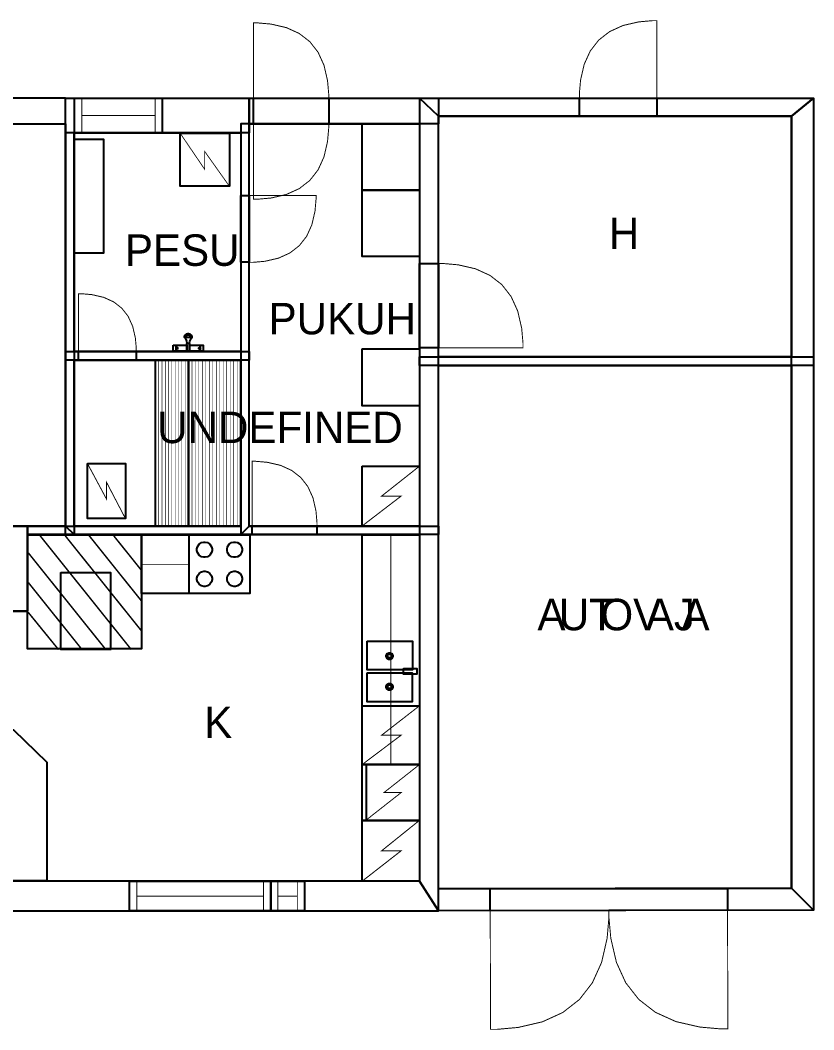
# Model space of a CAD drawing. Extents: x 3 to 19.7, y 0 to 11.
# Drawn here: x 11.05 to 19.71, y 0 to 11.03 of the extents above; entities that cross this region are included whole.
import ezdxf

# ---------------------------------------------------------------- set-up
doc = ezdxf.new("R2010")
doc.units = 0
doc.layers.get('0').update_dxf_attribs({"linetype": 'CONTINUOUS'})

msp = doc.modelspace()

# ---------------------------------------------------------------- linework, layer by layer
at = {"color": 0}
for points, const_width in [([(17.1519, 10.1802), (17.1519, 10.2298), (17.1651, 10.3788), (17.2049, 10.5508), (17.2711, 10.6963), (17.3637, 10.8154), (17.4828, 10.908), (17.6283, 10.9742), (17.8004, 11.0139), (17.9493, 11.0271), (17.999, 11.0271), (17.999, 10.1802), (17.1519, 10.1802)], 0.01042), ([(14.4147, 10.1802), (14.4147, 10.2284), (14.4019, 10.3729), (14.3633, 10.54), (14.2992, 10.6814), (14.2092, 10.797), (14.0935, 10.8869), (13.9521, 10.9512), (13.7851, 10.9898), (13.6406, 11.0026), (13.5924, 11.0026), (13.5924, 10.1802), (14.4147, 10.1802)], 0.01042), ([(11.5422, 10.1802), (3.0204, 10.1802), (3.34332, 9.89893), (11.5422, 9.89893), (11.5422, 10.1802)], 0.00208), ([(11.5422, 10.1802), (13.5474, 10.1802), (13.5474, 9.8004), (11.5422, 9.8004), (11.5422, 10.1802)], 0.00208), ([(11.5422, 5.50526), (11.5422, 10.1802), (11.636, 10.1802), (11.636, 5.41151), (11.5422, 5.50526)], 0.00208), ([(11.6406, 10.1802), (12.5976, 10.1802), (12.5976, 9.8004), (11.6406, 9.8004), (11.6406, 10.1802)], 0.01042), ([(11.6406, 10.1802), (12.5976, 10.1802), (12.5976, 9.8004), (11.6406, 9.8004), (11.6406, 10.1802)], 0.01042), ([(13.5474, 10.1802), (15.6136, 10.1802), (15.6136, 9.89893), (13.5474, 9.89893), (13.5474, 10.1802)], 0.00208), ([(13.5924, 10.1802), (14.4147, 10.1802), (14.4147, 9.89893), (13.5924, 9.89893), (13.5924, 10.1802)], 0.01042), ([(13.5924, 10.1802), (14.4147, 10.1802), (14.4147, 9.89893), (13.5924, 9.89893), (13.5924, 10.1802)], 0.01042), ([(15.4057, 10.1802), (19.709, 10.1802), (19.4694, 9.98226), (15.6136, 9.98226), (15.4057, 10.1802)], 0.00208), ([(15.6136, 1.30132), (15.6136, 9.98226), (15.4057, 10.1802), (15.4057, 1.62424), (15.6136, 1.30132)], 0.00208), ([(17.1519, 10.1802), (17.999, 10.1802), (17.999, 9.98226), (17.1519, 9.98226), (17.1519, 10.1802)], 0.01042), ([(17.1519, 10.1802), (17.999, 10.1802), (17.999, 9.98226), (17.1519, 9.98226), (17.1519, 10.1802)], 0.01042), ([(19.709, 10.1802), (19.709, 1.3087), (19.4694, 1.5479), (19.4694, 9.98226), (19.709, 10.1802)], 0.00208), ([(13.5474, 5.50526), (13.5474, 9.89893), (13.4537, 9.89893), (13.4537, 5.41151), (13.5474, 5.50526)], 0.00208), ([(14.4147, 9.89893), (14.4147, 9.85075), (14.4019, 9.70622), (14.3633, 9.53917), (14.2992, 9.39779), (14.2092, 9.28217), (14.0935, 9.19222), (13.9521, 9.12799), (13.7851, 9.08942), (13.6406, 9.07656), (13.5924, 9.07656), (13.5924, 9.89893), (14.4147, 9.89893)], 0.01042), ([(14.7807, 9.89899), (14.7807, 9.17393), (15.4057, 9.17393), (15.4057, 9.89899), (14.7807, 9.89899)], 0.01042), ([(11.6374, 9.73112), (11.6374, 8.4879), (11.9539, 8.4879), (11.9539, 9.73112), (11.6374, 9.73112)], 0.01042), ([(12.7912, 9.79958), (13.33, 9.79958), (13.33, 9.21875), (12.7912, 9.21875), (12.7912, 9.79958)], 0.00898), ([(14.7807, 9.17399), (14.7807, 8.449), (15.4057, 8.449), (15.4057, 9.17399), (14.7807, 9.17399)], 0.01042), ([(13.4537, 9.11567), (13.5474, 9.11567), (13.5474, 8.38672), (13.4537, 8.38672), (13.4537, 9.11567)], 0.01042), ([(13.4537, 9.11567), (13.5474, 9.11567), (13.5474, 8.38672), (13.4537, 8.38672), (13.4537, 9.11567)], 0.01042), ([(13.5474, 8.38672), (13.5901, 8.38672), (13.7182, 8.39811), (13.8663, 8.43229), (13.9915, 8.48926), (14.094, 8.56901), (14.1739, 8.6715), (14.2308, 8.79676), (14.265, 8.94488), (14.2764, 9.07297), (14.2764, 9.11567), (13.5474, 9.11567), (13.5474, 8.38672)], 0.01042), ([(15.4057, 8.37369), (15.6136, 8.37369), (15.6136, 7.45101), (15.4057, 7.45101), (15.4057, 8.37369)], 0.01042), ([(15.4057, 8.37369), (15.6136, 8.37369), (15.6136, 7.45101), (15.4057, 7.45101), (15.4057, 8.37369)], 0.01042), ([(15.6136, 8.37369), (15.6676, 8.37369), (15.8299, 8.35932), (16.0174, 8.31608), (16.1758, 8.24397), (16.3057, 8.14307), (16.4065, 8.01329), (16.4786, 7.85471), (16.5219, 7.66732), (16.5364, 7.5051), (16.5364, 7.45101), (15.6136, 7.45101), (15.6136, 8.37369)], 0.01042), ([(12.3135, 7.41129), (12.3135, 7.44835), (12.3036, 7.55951), (12.274, 7.68793), (12.2246, 7.7966), (12.1555, 7.88547), (12.0666, 7.95464), (11.9579, 8.00401), (11.8295, 8.03364), (11.7184, 8.04351), (11.6814, 8.04351), (11.6814, 7.41129), (12.3135, 7.41129)], 0.01042), ([(12.8945, 7.4165), (12.8664, 7.4165), (12.8664, 7.49983), (12.8734, 7.49983), (12.8892, 7.49983), (12.8945, 7.49983), (12.8945, 7.479), (12.8945, 7.43212), (12.8945, 7.4165)], 0.01042), ([(11.5422, 7.41129), (13.5474, 7.41129), (13.5474, 7.31754), (11.5422, 7.31754), (11.5422, 7.41129)], 0.00208), ([(11.6814, 7.41129), (12.3135, 7.41129), (12.3135, 7.31754), (11.6814, 7.31754), (11.6814, 7.41129)], 0.01042), ([(11.6814, 7.41129), (12.3135, 7.41129), (12.3135, 7.31754), (11.6814, 7.31754), (11.6814, 7.41129)], 0.01042), ([(12.7153, 7.48004), (12.7507, 7.48004), (12.7507, 7.4165), (12.7153, 7.4165), (12.7153, 7.48004)], 0.01042), ([(12.7507, 7.44879), (12.7539, 7.4476), (12.7636, 7.44374), (12.7663, 7.44254), (12.7663, 7.44254), (12.7663, 7.44401), (12.7663, 7.44829), (12.7663, 7.45258), (12.7663, 7.454), (12.7663, 7.454), (12.7639, 7.45335), (12.754, 7.44997), (12.7507, 7.44879)], 0.01042), ([(12.7497, 7.48004), (12.8664, 7.48004), (12.8664, 7.4165), (12.7497, 7.4165), (12.7497, 7.48004)], 0.01042), ([(12.8945, 7.48004), (13.0111, 7.48004), (13.0111, 7.4165), (12.8945, 7.4165), (12.8945, 7.48004)], 0.01042), ([(13.0111, 7.44879), (13.0079, 7.4476), (12.9982, 7.44374), (12.9955, 7.44254), (12.9955, 7.44254), (12.9955, 7.44401), (12.9955, 7.44829), (12.9955, 7.45258), (12.9955, 7.454), (12.9955, 7.454), (12.9978, 7.45335), (13.0078, 7.44997), (13.0111, 7.44879)], 0.01042), ([(13.0111, 7.48004), (13.0445, 7.48004), (13.0445, 7.4165), (13.0111, 7.4165), (13.0111, 7.48004)], 0.01042), ([(14.7801, 7.44314), (14.7801, 6.81814), (15.4051, 6.81814), (15.4051, 7.44314), (14.7801, 7.44314)], 0.01042), ([(12.5221, 7.31754), (12.5221, 5.50168), (12.8833, 5.50168), (12.8833, 7.31754), (12.5221, 7.31754)], 0.01042), ([(12.8839, 7.31754), (12.8839, 5.50054), (13.4523, 5.50054), (13.4523, 7.31754), (12.8839, 7.31754)], 0.01042), ([(15.4057, 7.35286), (19.709, 7.35286), (19.709, 7.25911), (15.4057, 7.25911), (15.4057, 7.35286)], 0.00208), ([(11.7799, 6.18924), (11.7799, 5.58637), (12.1955, 5.58637), (12.1955, 6.18924), (11.7799, 6.18924)], 0.01005), ([(14.2867, 5.50526), (14.2867, 5.54676), (14.2756, 5.67111), (14.2425, 5.81478), (14.1872, 5.93636), (14.1099, 6.03586), (14.0103, 6.11322), (13.8887, 6.16851), (13.7451, 6.20167), (13.6207, 6.21268), (13.5793, 6.21268), (13.5793, 5.50526), (14.2867, 5.50526)], 0.01042), ([(14.7801, 6.15881), (14.7801, 5.50521), (15.4051, 5.50521), (15.4051, 6.15881), (14.7801, 6.15881)], 0.01089), ([(10.6139, 5.50526), (11.125, 5.50526), (11.125, 4.57362), (10.6139, 4.57362), (10.6139, 5.50526)], 0.00208), ([(11.1251, 5.40924), (12.3701, 5.40924), (12.3701, 4.16536), (11.1251, 4.16536), (11.1251, 5.40924)], 0.0166), ([(11.125, 5.50526), (11.5422, 5.50526), (11.636, 5.41151), (11.125, 5.41151), (11.125, 5.50526)], 0.00208), ([(11.5422, 5.50526), (13.4537, 5.50526), (13.4537, 5.41151), (11.5422, 5.41151), (11.5422, 5.50526)], 0.00208), ([(12.37, 5.41064), (13.553, 5.41064), (13.553, 4.76828), (12.37, 4.76828), (12.37, 5.41064)], 0.01042), ([(12.37, 5.41064), (12.8937, 5.41064), (12.8937, 5.08703), (12.37, 5.08703), (12.37, 5.41064)], 0.01042), ([(12.8921, 5.40913), (13.5519, 5.40913), (13.5519, 4.7685), (12.8921, 4.7685), (12.8921, 5.40913)], 0.01042), ([(13.5474, 5.50526), (15.6136, 5.50526), (15.6136, 5.41151), (13.4537, 5.41151), (13.5474, 5.50526)], 0.00208), ([(13.5793, 5.50526), (14.2867, 5.50526), (14.2867, 5.41151), (13.5793, 5.41151), (13.5793, 5.50526)], 0.01042), ([(13.5793, 5.50526), (14.2867, 5.50526), (14.2867, 5.41151), (13.5793, 5.41151), (13.5793, 5.50526)], 0.01042), ([(14.7807, 5.40858), (14.7807, 2.89887), (15.4057, 2.89887), (15.4057, 5.40858), (14.7807, 5.40858)], 0.01042), ([(15.0932, 5.41146), (15.0932, 2.89681), (15.4057, 2.89681), (15.4057, 5.41146), (15.0932, 5.41146)], 0.01042), ([(13.1423, 5.2475), (13.1423, 5.23942), (13.1357, 5.21506), (13.1179, 5.18858), (13.0914, 5.17074), (13.0671, 5.16417), (13.059, 5.16417), (13.0508, 5.16417), (13.0265, 5.17074), (13.0001, 5.18858), (12.9822, 5.21506), (12.9756, 5.23942), (12.9756, 5.2475), (12.9756, 5.25564), (12.9822, 5.27994), (13.0001, 5.30643), (13.0265, 5.32433), (13.0508, 5.33083), (13.059, 5.33083), (13.0671, 5.33083), (13.0914, 5.32433), (13.1179, 5.30643), (13.1357, 5.27994), (13.1423, 5.25564), (13.1423, 5.2475)], 0.01042), ([(13.4709, 5.2475), (13.4709, 5.23942), (13.4643, 5.21506), (13.4465, 5.18858), (13.42, 5.17074), (13.3956, 5.16417), (13.3875, 5.16417), (13.3794, 5.16417), (13.3551, 5.17074), (13.3286, 5.18858), (13.3107, 5.21506), (13.3042, 5.23942), (13.3042, 5.2475), (13.3042, 5.25564), (13.3107, 5.27994), (13.3286, 5.30643), (13.3551, 5.32433), (13.3794, 5.33083), (13.3875, 5.33083), (13.3956, 5.33083), (13.42, 5.32433), (13.4465, 5.30643), (13.4643, 5.27994), (13.4709, 5.25564), (13.4709, 5.2475)], 0.01042), ([(11.4911, 4.99625), (12.0318, 4.99625), (12.0318, 4.155), (11.4911, 4.155), (11.4911, 4.99625)], 0.0166), ([(13.1423, 4.92817), (13.1423, 4.92008), (13.1357, 4.89578), (13.1179, 4.86925), (13.0914, 4.8514), (13.0671, 4.84483), (13.059, 4.84483), (13.0508, 4.84483), (13.0265, 4.8514), (13.0001, 4.86925), (12.9822, 4.89578), (12.9756, 4.92008), (12.9756, 4.92817), (12.9756, 4.93631), (12.9822, 4.96061), (13.0001, 4.98708), (13.0265, 5.00499), (13.0508, 5.0115), (13.059, 5.0115), (13.0671, 5.0115), (13.0914, 5.00499), (13.1179, 4.98708), (13.1357, 4.96061), (13.1423, 4.93631), (13.1423, 4.92817)], 0.01042), ([(13.4709, 4.92817), (13.4709, 4.92008), (13.4643, 4.89578), (13.4465, 4.86925), (13.42, 4.8514), (13.3956, 4.84483), (13.3875, 4.84483), (13.3794, 4.84483), (13.3551, 4.8514), (13.3286, 4.86925), (13.3107, 4.89578), (13.3042, 4.92008), (13.3042, 4.92817), (13.3042, 4.93631), (13.3107, 4.96061), (13.3286, 4.98708), (13.3551, 5.00499), (13.3794, 5.0115), (13.3875, 5.0115), (13.3956, 5.0115), (13.42, 5.00499), (13.4465, 4.98708), (13.4643, 4.96061), (13.4709, 4.93631), (13.4709, 4.92817)], 0.01042), ([(14.8361, 4.24724), (14.8361, 3.93349), (15.3289, 3.93349), (15.3289, 4.24724), (14.8361, 4.24724)], 0.01042), ([(15.0793, 4.04893), (15.0728, 4.04893), (15.0535, 4.05963), (15.0428, 4.079), (15.0428, 4.08539), (15.0428, 4.09185), (15.0535, 4.11122), (15.0728, 4.12185), (15.0793, 4.12185), (15.0857, 4.12185), (15.105, 4.11122), (15.1157, 4.09185), (15.1157, 4.08539), (15.1157, 4.079), (15.105, 4.05963), (15.0857, 4.04893), (15.0793, 4.04893)], 0.00833), ([(15.0793, 4.06456), (15.0756, 4.06456), (15.0644, 4.07069), (15.0585, 4.08176), (15.0585, 4.08539), (15.0585, 4.08908), (15.0644, 4.10015), (15.0756, 4.10622), (15.0793, 4.10622), (15.0829, 4.10622), (15.094, 4.10015), (15.1001, 4.08908), (15.1001, 4.08539), (15.1001, 4.08176), (15.094, 4.07069), (15.0829, 4.06456), (15.0793, 4.06456)], 0.00833), ([(14.835, 3.90033), (14.835, 3.58649), (15.3279, 3.58649), (15.3279, 3.90033), (14.835, 3.90033)], 0.01042), ([(15.2329, 3.94993), (15.2329, 3.88743), (15.3788, 3.88743), (15.3788, 3.94993), (15.2329, 3.94993)], 0.01042), ([(15.0793, 3.71306), (15.0728, 3.71306), (15.0535, 3.72374), (15.0428, 3.74311), (15.0428, 3.74951), (15.0428, 3.75597), (15.0535, 3.77533), (15.0728, 3.78597), (15.0793, 3.78597), (15.0857, 3.78597), (15.105, 3.77533), (15.1157, 3.75597), (15.1157, 3.74951), (15.1157, 3.74311), (15.105, 3.72374), (15.0857, 3.71306), (15.0793, 3.71306)], 0.00833), ([(15.0793, 3.72868), (15.0756, 3.72868), (15.0644, 3.73481), (15.0585, 3.74588), (15.0585, 3.74951), (15.0585, 3.75319), (15.0644, 3.76426), (15.0756, 3.77035), (15.0793, 3.77035), (15.0829, 3.77035), (15.094, 3.76426), (15.1001, 3.75319), (15.1001, 3.74951), (15.1001, 3.74588), (15.094, 3.73481), (15.0829, 3.72868), (15.0793, 3.72868)], 0.00833), ([(14.7807, 3.54139), (14.7807, 2.89882), (15.4057, 2.89882), (15.4057, 3.54139), (14.7807, 3.54139)], 0.01071), ([(10.712, 3.27772), (10.9721, 3.27772), (11.3358, 2.92606), (11.3358, 1.6275), (10.7171, 1.6275), (10.712, 3.27772)], 0.01042), ([(14.7807, 2.89887), (14.7807, 2.28933), (15.4057, 2.28933), (15.4057, 2.89887), (14.7807, 2.89887)], 0.01016), ([(14.7807, 2.89887), (14.7807, 2.28933), (14.8224, 2.28933), (14.8224, 2.89887), (14.7807, 2.89887)], 0.01016), ([(14.7804, 2.28933), (14.7804, 1.62418), (15.4054, 1.62418), (15.4054, 2.28933), (14.7804, 2.28933)], 0.01109), ([(3.0204, 1.30132), (15.6136, 1.30132), (15.4057, 1.62424), (3.34332, 1.62424), (3.0204, 1.30132)], 0.00208), ([(12.2404, 1.62424), (13.7815, 1.62424), (13.7815, 1.30132), (12.2404, 1.30132), (12.2404, 1.62424)], 0.01042), ([(12.2404, 1.62424), (13.7815, 1.62424), (13.7815, 1.30132), (12.2404, 1.30132), (12.2404, 1.62424)], 0.01042), ([(13.7815, 1.62424), (14.1503, 1.62424), (14.1503, 1.30132), (13.7815, 1.30132), (13.7815, 1.62424)], 0.01042), ([(13.7815, 1.62424), (14.1503, 1.62424), (14.1503, 1.30132), (13.7815, 1.30132), (13.7815, 1.62424)], 0.01042), ([(19.709, 1.3087), (15.6136, 1.30132), (15.6132, 1.5409), (19.4694, 1.5479), (19.709, 1.3087)], 0.00208), ([(18.7704, 1.30707), (16.1789, 1.30225), (16.1785, 1.54183), (18.77, 1.54665), (18.7704, 1.30707)], 0.01042), ([(18.7704, 1.30707), (16.1789, 1.30225), (16.1785, 1.54183), (18.77, 1.54665), (18.7704, 1.30707)], 0.01042), ([(17.4747, 1.30463), (17.4747, 1.22873), (17.455, 1.00092), (17.3947, 0.73763), (17.2939, 0.51476), (17.1525, 0.33225), (16.9706, 0.19021), (16.7481, 0.0886), (16.4849, 0.02734), (16.2572, 0.00667), (16.1813, 0.00651), (16.1789, 1.30225), (17.4747, 1.30463)], 0.01042), ([(17.4747, 1.30463), (17.4747, 1.22873), (17.4954, 1.00103), (17.5567, 0.7379), (17.6583, 0.51541), (17.8004, 0.33344), (17.9829, 0.19206), (18.2057, 0.09125), (18.469, 0.03098), (18.6968, 0.01112), (18.7728, 0.01123), (18.7704, 1.30697), (17.4747, 1.30463)], 0.01042)]:
    msp.add_lwpolyline(points, close=True, dxfattribs=dict(at, const_width=const_width))
for points in [[(11.5422, 10.1802), (3.0204, 10.1802), (3.34332, 9.89893), (11.5422, 9.89893), (11.5422, 10.1802)], [(11.5422, 10.1802), (13.5474, 10.1802), (13.5474, 9.8004), (11.5422, 9.8004), (11.5422, 10.1802)], [(11.5422, 5.50526), (11.5422, 10.1802), (11.636, 10.1802), (11.636, 5.41151), (11.5422, 5.50526)], [(13.5474, 10.1802), (15.6136, 10.1802), (15.6136, 9.89893), (13.5474, 9.89893), (13.5474, 10.1802)], [(15.6136, 1.30132), (15.6136, 9.98226), (15.4057, 10.1802), (15.4057, 1.62424), (15.6136, 1.30132)], [(15.4057, 10.1802), (19.709, 10.1802), (19.4694, 9.98226), (15.6136, 9.98226), (15.4057, 10.1802)], [(19.709, 10.1802), (19.709, 1.3087), (19.4694, 1.5479), (19.4694, 9.98226), (19.709, 10.1802)], [(13.5474, 5.50526), (13.5474, 9.89893), (13.4537, 9.89893), (13.4537, 5.41151), (13.5474, 5.50526)], [(11.5422, 7.41129), (13.5474, 7.41129), (13.5474, 7.31754), (11.5422, 7.31754), (11.5422, 7.41129)], [(15.4057, 7.35286), (19.709, 7.35286), (19.709, 7.25911), (15.4057, 7.25911), (15.4057, 7.35286)], [(10.6139, 5.50526), (11.125, 5.50526), (11.125, 4.57362), (10.6139, 4.57362), (10.6139, 5.50526)], [(11.125, 5.50526), (11.5422, 5.50526), (11.636, 5.41151), (11.125, 5.41151), (11.125, 5.50526)], [(11.5422, 5.50526), (13.4537, 5.50526), (13.4537, 5.41151), (11.5422, 5.41151), (11.5422, 5.50526)], [(13.5474, 5.50526), (15.6136, 5.50526), (15.6136, 5.41151), (13.4537, 5.41151), (13.5474, 5.50526)], [(3.0204, 1.30132), (15.6136, 1.30132), (15.4057, 1.62424), (3.34332, 1.62424), (3.0204, 1.30132)], [(19.709, 1.3087), (15.6136, 1.30132), (15.6132, 1.5409), (19.4694, 1.5479), (19.709, 1.3087)]]:
    msp.add_lwpolyline(points, close=True, dxfattribs=at)
at = {"color": 7}
for points in [[(11.6406, 10.1802), (12.5976, 10.1802), (12.5976, 9.8004), (11.6406, 9.8004), (11.6406, 10.1802)], [(11.6406, 10.1802), (12.5976, 10.1802), (12.5976, 9.8004), (11.6406, 9.8004), (11.6406, 10.1802)], [(13.5924, 10.1802), (14.4147, 10.1802), (14.4147, 9.89893), (13.5924, 9.89893), (13.5924, 10.1802)], [(13.5924, 10.1802), (14.4147, 10.1802), (14.4147, 9.89893), (13.5924, 9.89893), (13.5924, 10.1802)], [(17.1519, 10.1802), (17.999, 10.1802), (17.999, 9.98226), (17.1519, 9.98226), (17.1519, 10.1802)], [(17.1519, 10.1802), (17.999, 10.1802), (17.999, 9.98226), (17.1519, 9.98226), (17.1519, 10.1802)], [(15.6136, 9.98226), (19.4694, 9.98226), (19.4694, 7.35286), (15.6136, 7.35286), (15.6136, 9.98226)], [(6.86263, 9.89893), (11.5422, 9.89893), (11.5422, 5.50526), (6.86263, 5.50526), (6.86263, 9.89893)], [(13.5474, 9.89893), (15.4057, 9.89893), (15.4057, 5.50526), (13.5474, 5.50526), (13.5474, 9.89893)], [(14.7807, 9.89899), (15.4057, 9.89899), (15.4057, 9.17393), (14.7807, 9.17393), (14.7807, 9.89899)], [(11.636, 9.8004), (13.4537, 9.8004), (13.4537, 7.41129), (11.636, 7.41129), (11.636, 9.8004)], [(11.6374, 9.73112), (11.9539, 9.73112), (11.9539, 8.4879), (11.6374, 8.4879), (11.6374, 9.73112)], [(12.7912, 9.79958), (13.33, 9.79958), (13.33, 9.21875), (12.7912, 9.21875), (12.7912, 9.79958)], [(14.7807, 9.17399), (15.4057, 9.17399), (15.4057, 8.449), (14.7807, 8.449), (14.7807, 9.17399)], [(13.4537, 9.11567), (13.5474, 9.11567), (13.5474, 8.38672), (13.4537, 8.38672), (13.4537, 9.11567)], [(13.4537, 9.11567), (13.5474, 9.11567), (13.5474, 8.38672), (13.4537, 8.38672), (13.4537, 9.11567)], [(15.4057, 8.37369), (15.6136, 8.37369), (15.6136, 7.45101), (15.4057, 7.45101), (15.4057, 8.37369)], [(15.4057, 8.37369), (15.6136, 8.37369), (15.6136, 7.45101), (15.4057, 7.45101), (15.4057, 8.37369)], [(12.8945, 7.49983), (12.8945, 7.50618), (12.8981, 7.52513), (12.908, 7.54753), (12.9111, 7.55192), (12.9122, 7.5535), (12.9223, 7.56808), (12.9226, 7.56961), (12.9231, 7.57249), (12.9189, 7.58903), (12.9022, 7.60189), (12.8965, 7.60292), (12.8952, 7.60319), (12.8837, 7.604), (12.8799, 7.604), (12.8809, 7.604), (12.8767, 7.604), (12.8656, 7.60319), (12.8643, 7.60292), (12.8585, 7.60189), (12.8418, 7.58903), (12.8377, 7.57249), (12.8382, 7.56961), (12.8384, 7.56808), (12.8486, 7.5535), (12.8497, 7.55192), (12.8528, 7.54753), (12.8627, 7.52513), (12.8664, 7.50618), (12.8664, 7.49983)], [(12.9226, 7.57064), (12.9223, 7.57118), (12.9105, 7.58138), (12.8867, 7.59044), (12.8788, 7.59044), (12.8726, 7.59022), (12.8499, 7.58094), (12.8387, 7.57118), (12.8382, 7.57064)], [(11.6814, 7.41129), (12.3135, 7.41129), (12.3135, 7.31754), (11.6814, 7.31754), (11.6814, 7.41129)], [(11.6814, 7.41129), (12.3135, 7.41129), (12.3135, 7.31754), (11.6814, 7.31754), (11.6814, 7.41129)], [(12.7153, 7.48004), (12.7507, 7.48004), (12.7507, 7.4165), (12.7153, 7.4165), (12.7153, 7.48004)], [(12.7497, 7.48004), (12.8664, 7.48004), (12.8664, 7.4165), (12.7497, 7.4165), (12.7497, 7.48004)], [(12.7507, 7.44879), (12.7539, 7.4476), (12.7636, 7.44374), (12.7663, 7.44254), (12.7663, 7.44254), (12.7663, 7.44401), (12.7663, 7.44829), (12.7663, 7.45258), (12.7663, 7.454), (12.7663, 7.454), (12.7639, 7.45335), (12.754, 7.44997), (12.7507, 7.44879)], [(12.8945, 7.4165), (12.8664, 7.4165), (12.8664, 7.49983), (12.8734, 7.49983), (12.8892, 7.49983), (12.8945, 7.49983), (12.8945, 7.479), (12.8945, 7.43212), (12.8945, 7.4165)], [(12.8945, 7.48004), (13.0111, 7.48004), (13.0111, 7.4165), (12.8945, 7.4165), (12.8945, 7.48004)], [(13.0111, 7.44879), (13.0079, 7.4476), (12.9982, 7.44374), (12.9955, 7.44254), (12.9955, 7.44254), (12.9955, 7.44401), (12.9955, 7.44829), (12.9955, 7.45258), (12.9955, 7.454), (12.9955, 7.454), (12.9978, 7.45335), (13.0078, 7.44997), (13.0111, 7.44879)], [(13.0111, 7.48004), (13.0445, 7.48004), (13.0445, 7.4165), (13.0111, 7.4165), (13.0111, 7.48004)], [(14.7801, 7.44314), (15.4051, 7.44314), (15.4051, 6.81814), (14.7801, 6.81814), (14.7801, 7.44314)], [(11.636, 7.31754), (13.4537, 7.31754), (13.4537, 5.50526), (11.636, 5.50526), (11.636, 7.31754)], [(12.5221, 7.31754), (12.8833, 7.31754), (12.8833, 5.50168), (12.5221, 5.50168), (12.5221, 7.31754)], [(12.8839, 7.31754), (13.4523, 7.31754), (13.4523, 5.50054), (12.8839, 5.50054), (12.8839, 7.31754)], [(19.4694, 1.5479), (15.6136, 1.5409), (15.6136, 7.25911), (19.4694, 7.25911), (19.4694, 1.5479)], [(11.7799, 6.18924), (12.1955, 6.18924), (12.1955, 5.58637), (11.7799, 5.58637), (11.7799, 6.18924)], [(14.7801, 6.15881), (15.4051, 6.15881), (15.4051, 5.50521), (14.7801, 5.50521), (14.7801, 6.15881)], [(15.4057, 1.62424), (10.712, 1.62424), (10.712, 3.27767), (10.7012, 3.27767), (10.7012, 4.57362), (11.125, 4.57362), (11.125, 5.41151), (15.4057, 5.41151), (15.4057, 1.62424)], [(11.1251, 5.40924), (12.3701, 5.40924), (12.3701, 4.16536), (11.1251, 4.16536), (11.1251, 5.40924)], [(12.37, 5.41064), (13.553, 5.41064), (13.553, 4.76828), (12.37, 4.76828), (12.37, 5.41064)], [(12.8921, 5.40913), (13.5519, 5.40913), (13.5519, 4.7685), (12.8921, 4.7685), (12.8921, 5.40913)], [(13.5793, 5.50526), (14.2867, 5.50526), (14.2867, 5.41151), (13.5793, 5.41151), (13.5793, 5.50526)], [(13.5793, 5.50526), (14.2867, 5.50526), (14.2867, 5.41151), (13.5793, 5.41151), (13.5793, 5.50526)], [(14.7807, 5.40858), (15.4057, 5.40858), (15.4057, 2.89887), (14.7807, 2.89887), (14.7807, 5.40858)], [(13.1423, 5.2475), (13.1423, 5.23942), (13.1357, 5.21506), (13.1179, 5.18858), (13.0914, 5.17074), (13.0671, 5.16417), (13.059, 5.16417), (13.0508, 5.16417), (13.0265, 5.17074), (13.0001, 5.18858), (12.9822, 5.21506), (12.9756, 5.23942), (12.9756, 5.2475), (12.9756, 5.25564), (12.9822, 5.27994), (13.0001, 5.30643), (13.0265, 5.32433), (13.0508, 5.33083), (13.059, 5.33083), (13.0671, 5.33083), (13.0914, 5.32433), (13.1179, 5.30643), (13.1357, 5.27994), (13.1423, 5.25564), (13.1423, 5.2475)], [(13.4709, 5.2475), (13.4709, 5.23942), (13.4643, 5.21506), (13.4465, 5.18858), (13.42, 5.17074), (13.3956, 5.16417), (13.3875, 5.16417), (13.3794, 5.16417), (13.3551, 5.17074), (13.3286, 5.18858), (13.3107, 5.21506), (13.3042, 5.23942), (13.3042, 5.2475), (13.3042, 5.25564), (13.3107, 5.27994), (13.3286, 5.30643), (13.3551, 5.32433), (13.3794, 5.33083), (13.3875, 5.33083), (13.3956, 5.33083), (13.42, 5.32433), (13.4465, 5.30643), (13.4643, 5.27994), (13.4709, 5.25564), (13.4709, 5.2475)], [(11.4911, 4.99625), (12.0318, 4.99625), (12.0318, 4.155), (11.4911, 4.155), (11.4911, 4.99625)], [(13.1423, 4.92817), (13.1423, 4.92008), (13.1357, 4.89578), (13.1179, 4.86925), (13.0914, 4.8514), (13.0671, 4.84483), (13.059, 4.84483), (13.0508, 4.84483), (13.0265, 4.8514), (13.0001, 4.86925), (12.9822, 4.89578), (12.9756, 4.92008), (12.9756, 4.92817), (12.9756, 4.93631), (12.9822, 4.96061), (13.0001, 4.98708), (13.0265, 5.00499), (13.0508, 5.0115), (13.059, 5.0115), (13.0671, 5.0115), (13.0914, 5.00499), (13.1179, 4.98708), (13.1357, 4.96061), (13.1423, 4.93631), (13.1423, 4.92817)], [(13.4709, 4.92817), (13.4709, 4.92008), (13.4643, 4.89578), (13.4465, 4.86925), (13.42, 4.8514), (13.3956, 4.84483), (13.3875, 4.84483), (13.3794, 4.84483), (13.3551, 4.8514), (13.3286, 4.86925), (13.3107, 4.89578), (13.3042, 4.92008), (13.3042, 4.92817), (13.3042, 4.93631), (13.3107, 4.96061), (13.3286, 4.98708), (13.3551, 5.00499), (13.3794, 5.0115), (13.3875, 5.0115), (13.3956, 5.0115), (13.42, 5.00499), (13.4465, 4.98708), (13.4643, 4.96061), (13.4709, 4.93631), (13.4709, 4.92817)], [(14.8361, 4.24724), (15.3289, 4.24724), (15.3289, 3.93349), (14.8361, 3.93349), (14.8361, 4.24724)], [(15.0793, 4.04893), (15.0728, 4.04893), (15.0535, 4.05963), (15.0428, 4.079), (15.0428, 4.08539), (15.0428, 4.09185), (15.0535, 4.11122), (15.0728, 4.12185), (15.0793, 4.12185), (15.0857, 4.12185), (15.105, 4.11122), (15.1157, 4.09185), (15.1157, 4.08539), (15.1157, 4.079), (15.105, 4.05963), (15.0857, 4.04893), (15.0793, 4.04893)], [(15.0793, 4.06456), (15.0756, 4.06456), (15.0644, 4.07069), (15.0585, 4.08176), (15.0585, 4.08539), (15.0585, 4.08908), (15.0644, 4.10015), (15.0756, 4.10622), (15.0793, 4.10622), (15.0829, 4.10622), (15.094, 4.10015), (15.1001, 4.08908), (15.1001, 4.08539), (15.1001, 4.08176), (15.094, 4.07069), (15.0829, 4.06456), (15.0793, 4.06456)], [(14.835, 3.90033), (15.3279, 3.90033), (15.3279, 3.58649), (14.835, 3.58649), (14.835, 3.90033)], [(15.2329, 3.94993), (15.3788, 3.94993), (15.3788, 3.88743), (15.2329, 3.88743), (15.2329, 3.94993)], [(15.0793, 3.71306), (15.0728, 3.71306), (15.0535, 3.72374), (15.0428, 3.74311), (15.0428, 3.74951), (15.0428, 3.75597), (15.0535, 3.77533), (15.0728, 3.78597), (15.0793, 3.78597), (15.0857, 3.78597), (15.105, 3.77533), (15.1157, 3.75597), (15.1157, 3.74951), (15.1157, 3.74311), (15.105, 3.72374), (15.0857, 3.71306), (15.0793, 3.71306)], [(15.0793, 3.72868), (15.0756, 3.72868), (15.0644, 3.73481), (15.0585, 3.74588), (15.0585, 3.74951), (15.0585, 3.75319), (15.0644, 3.76426), (15.0756, 3.77035), (15.0793, 3.77035), (15.0829, 3.77035), (15.094, 3.76426), (15.1001, 3.75319), (15.1001, 3.74951), (15.1001, 3.74588), (15.094, 3.73481), (15.0829, 3.72868), (15.0793, 3.72868)], [(14.7807, 3.54139), (15.4057, 3.54139), (15.4057, 2.89882), (14.7807, 2.89882), (14.7807, 3.54139)], [(10.712, 3.27772), (10.9721, 3.27772), (11.3358, 2.92606), (11.3358, 1.6275), (10.7171, 1.6275), (10.712, 3.27772)], [(14.7807, 2.89887), (15.4057, 2.89887), (15.4057, 2.28933), (14.7807, 2.28933), (14.7807, 2.89887)], [(14.7807, 2.89887), (14.8224, 2.89887), (14.8224, 2.28933), (14.7807, 2.28933), (14.7807, 2.89887)], [(14.7804, 2.28933), (15.4054, 2.28933), (15.4054, 1.62418), (14.7804, 1.62418), (14.7804, 2.28933)], [(12.2404, 1.62424), (13.7815, 1.62424), (13.7815, 1.30132), (12.2404, 1.30132), (12.2404, 1.62424)], [(12.2404, 1.62424), (13.7815, 1.62424), (13.7815, 1.30132), (12.2404, 1.30132), (12.2404, 1.62424)], [(13.7815, 1.62424), (14.1503, 1.62424), (14.1503, 1.30132), (13.7815, 1.30132), (13.7815, 1.62424)], [(13.7815, 1.62424), (14.1503, 1.62424), (14.1503, 1.30132), (13.7815, 1.30132), (13.7815, 1.62424)], [(18.7704, 1.30707), (16.1789, 1.30225), (16.1785, 1.54183), (18.77, 1.54665), (18.7704, 1.30707)], [(18.7704, 1.30707), (16.1789, 1.30225), (16.1785, 1.54183), (18.77, 1.54665), (18.7704, 1.30707)]]:
    msp.add_lwpolyline(points, close=True, dxfattribs=at)
at = {"color": 0}
for points, const_width in [([(11.7188, 10.1802), (11.7188, 9.80035)], 0.01042), ([(12.5195, 10.1802), (12.5195, 9.80035)], 0.01042), ([(12.5195, 9.99029), (11.7188, 9.99029)], 0.01042), ([(12.7912, 9.79958), (13.0606, 9.40272), (13.0606, 9.59825), (13.33, 9.21875)], 0.00898), ([(12.8155, 9.22461), (13.3057, 9.22461)], 0.00898), ([(12.8945, 7.49983), (12.8945, 7.50618), (12.8981, 7.52513), (12.908, 7.54753), (12.9111, 7.55192), (12.9122, 7.5535), (12.9223, 7.56808), (12.9226, 7.56961), (12.9231, 7.57249), (12.9189, 7.58903), (12.9022, 7.60189), (12.8965, 7.60292), (12.8952, 7.60319), (12.8837, 7.604), (12.8799, 7.604), (12.8809, 7.604), (12.8767, 7.604), (12.8656, 7.60319), (12.8643, 7.60292), (12.8585, 7.60189), (12.8418, 7.58903), (12.8377, 7.57249), (12.8382, 7.56961), (12.8384, 7.56808), (12.8486, 7.5535), (12.8497, 7.55192), (12.8528, 7.54753), (12.8627, 7.52513), (12.8664, 7.50618), (12.8664, 7.49983)], 0.01042), ([(12.9226, 7.57064), (12.9223, 7.57118), (12.9105, 7.58138), (12.8867, 7.59044), (12.8788, 7.59044), (12.8726, 7.59022), (12.8499, 7.58094), (12.8387, 7.57118), (12.8382, 7.57064)], 0.01042), ([(12.1955, 5.58637), (11.9877, 5.98525), (11.9877, 5.80138), (11.7799, 6.18924)], 0.01005), ([(15.4051, 6.15881), (14.9906, 5.83094), (15.2031, 5.83094), (14.7801, 5.50635)], 0.01089), ([(15.4057, 3.54139), (14.9911, 3.21903), (15.2036, 3.21903), (14.7807, 2.8999)], 0.01071), ([(15.4057, 2.89887), (15.0193, 2.59407), (15.2068, 2.59407), (14.8193, 2.28933)], 0.01016), ([(15.4054, 2.28933), (14.9908, 1.95562), (15.2033, 1.95562), (14.7804, 1.62532)], 0.01109), ([(12.3185, 1.30127), (12.3185, 1.62418)], 0.01042), ([(13.7033, 1.30127), (13.7033, 1.62418)], 0.01042), ([(13.8596, 1.30127), (13.8596, 1.62418)], 0.01042), ([(14.0721, 1.30127), (14.0721, 1.62418)], 0.01042), ([(12.3185, 1.46272), (13.7033, 1.46272)], 0.01042), ([(13.8596, 1.46272), (14.0721, 1.46272)], 0.01042)]:
    msp.add_lwpolyline(points, dxfattribs=dict(at, const_width=const_width))
at = {"color": 7, "const_width": 0.00208}
for points in [[(15.6136, 9.98226), (19.4694, 9.98226), (19.4694, 7.35286), (15.6136, 7.35286), (15.6136, 9.98226)], [(6.86263, 9.89893), (11.5422, 9.89893), (11.5422, 5.50526), (6.86263, 5.50526), (6.86263, 9.89893)], [(13.5474, 9.89893), (15.4057, 9.89893), (15.4057, 5.50526), (13.5474, 5.50526), (13.5474, 9.89893)], [(11.636, 9.8004), (13.4537, 9.8004), (13.4537, 7.41129), (11.636, 7.41129), (11.636, 9.8004)], [(11.636, 7.31754), (13.4537, 7.31754), (13.4537, 5.50526), (11.636, 5.50526), (11.636, 7.31754)], [(19.4694, 1.5479), (15.6136, 1.5409), (15.6136, 7.25911), (19.4694, 7.25911), (19.4694, 1.5479)], [(15.4057, 1.62424), (10.712, 1.62424), (10.712, 3.27767), (10.7012, 3.27767), (10.7012, 4.57362), (11.125, 4.57362), (11.125, 5.41151), (15.4057, 5.41151), (15.4057, 1.62424)]]:
    msp.add_lwpolyline(points, close=True, dxfattribs=at)
at = {"color": 253, "const_width": 0.00521}
for points in [[(12.5583, 7.31754), (12.5583, 5.50174)], [(12.5943, 7.31754), (12.5943, 5.50174)], [(12.6305, 7.31754), (12.6305, 5.50174)], [(12.6666, 7.31754), (12.6666, 5.50174)], [(12.7027, 7.31754), (12.7027, 5.50174)], [(12.7388, 7.31754), (12.7388, 5.50174)], [(12.7749, 7.31754), (12.7749, 5.50174)], [(12.811, 7.31754), (12.811, 5.50174)], [(12.8471, 7.31754), (12.8471, 5.50174)], [(12.9218, 7.31754), (12.9218, 5.5006)], [(12.9597, 7.31754), (12.9597, 5.5006)], [(12.9976, 7.31754), (12.9976, 5.5006)], [(13.0355, 7.31754), (13.0355, 5.5006)], [(13.0733, 7.31754), (13.0733, 5.5006)], [(13.1113, 7.31754), (13.1113, 5.5006)], [(13.1491, 7.31754), (13.1491, 5.5006)], [(13.1871, 7.31754), (13.1871, 5.5006)], [(13.2249, 7.31754), (13.2249, 5.5006)], [(13.2629, 7.31754), (13.2629, 5.5006)], [(13.3007, 7.31754), (13.3007, 5.5006)], [(13.3387, 7.31754), (13.3387, 5.5006)], [(13.3765, 7.31754), (13.3765, 5.5006)], [(13.4144, 7.31754), (13.4144, 5.5006)]]:
    msp.add_lwpolyline(points, dxfattribs=at)
at = {"color": 251, "const_width": 0.0166}
for points in [[(11.2633, 5.39887), (12.2596, 4.155)], [(11.538, 5.39887), (12.3784, 4.34978)], [(11.7998, 5.39887), (12.3772, 4.67796)], [(12.0675, 5.39887), (12.3784, 5.01074)], [(11.1355, 5.2111), (11.9765, 4.16108)], [(11.135, 4.88747), (11.7217, 4.155)], [(11.1334, 4.56256), (11.465, 4.155)]]:
    msp.add_lwpolyline(points, dxfattribs=at)

# ---------------------------------------------------------------- texts
at = {"color": 0}
for s, p in [('H', (17.4739, 8.53257)), ('PESU', (12.1895, 8.34835)), ('PUKUH', (13.7582, 7.59964)), ('UNDEFINED', (12.542, 6.41137)), ('A', (16.694, 4.36639)), ('UT', (16.9272, 4.36639)), ('OV', (17.3824, 4.36639)), ('AJ', (17.8776, 4.36639)), ('A', (18.2674, 4.36639)), ('K', (13.0566, 3.1879))]:
    msp.add_text(s, height=0.34375, dxfattribs=at).set_placement(p)

doc.saveas('drawing.dxf')
